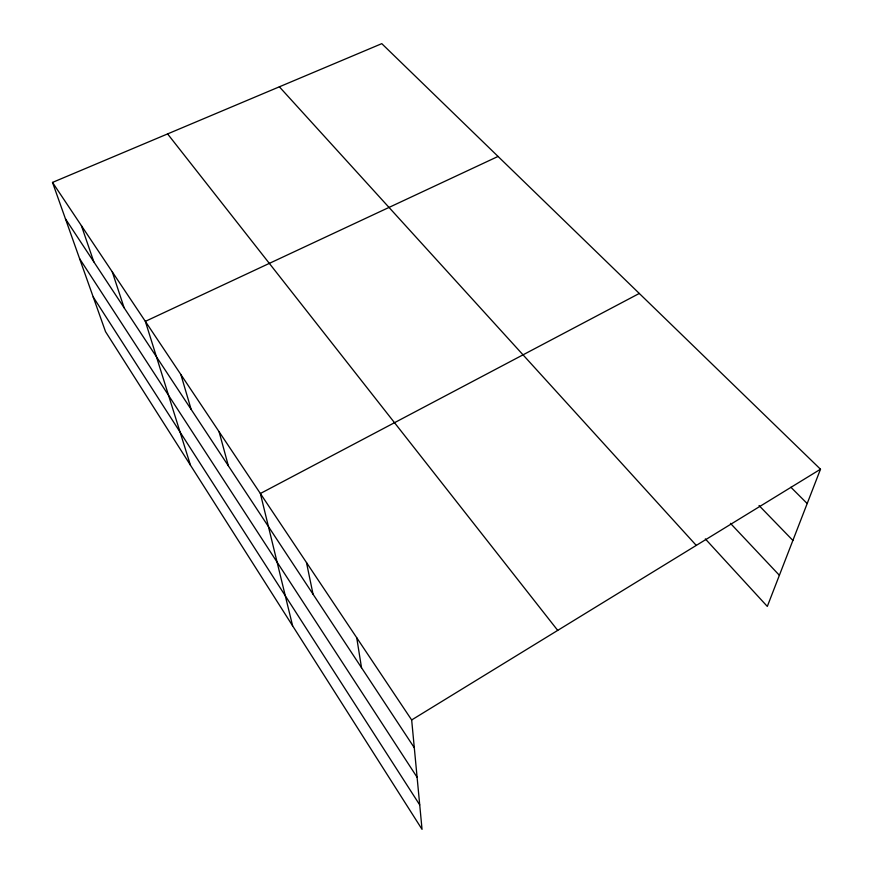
<?xml version="1.0" encoding="UTF-8"?>
<svg xmlns="http://www.w3.org/2000/svg" width="873" height="873" viewBox="0 0 873 873"><rect width="100%" height="100%" fill="white"/><g stroke="black" fill="none" stroke-linecap="round" stroke-linejoin="round"><path stroke-width="1.31" d="M52.511 182.413L411.663 719.963L422.041 829.35L105.524 331.642L52.511 182.413L381.774 43.65L820.489 469.227L767.312 606.419L705.329 538.914M411.663 719.963L820.489 469.227M639.287 293.459L260.372 493.518L292.608 625.821M498.046 156.442L145.344 321.362L190.456 465.2M790.894 487.254L807.187 503.535M759.052 505.565L792.891 540.442M730.45 523.353L779.382 575.296M279.36 86.809L696.272 545.407M167.594 133.907L557.716 630.393M65.464 218.861L414.293 747.725M79.618 258.703L417.098 777.276M93.204 296.962L419.717 804.906M81.396 225.649L93.848 261.9M112.279 271.863L124.119 307.798M180.864 374.517L191.143 409.393M219.09 431.742L228.355 465.822M306.488 562.55L313.047 594.229M356.73 637.737L361.509 667.692"/></g></svg>
